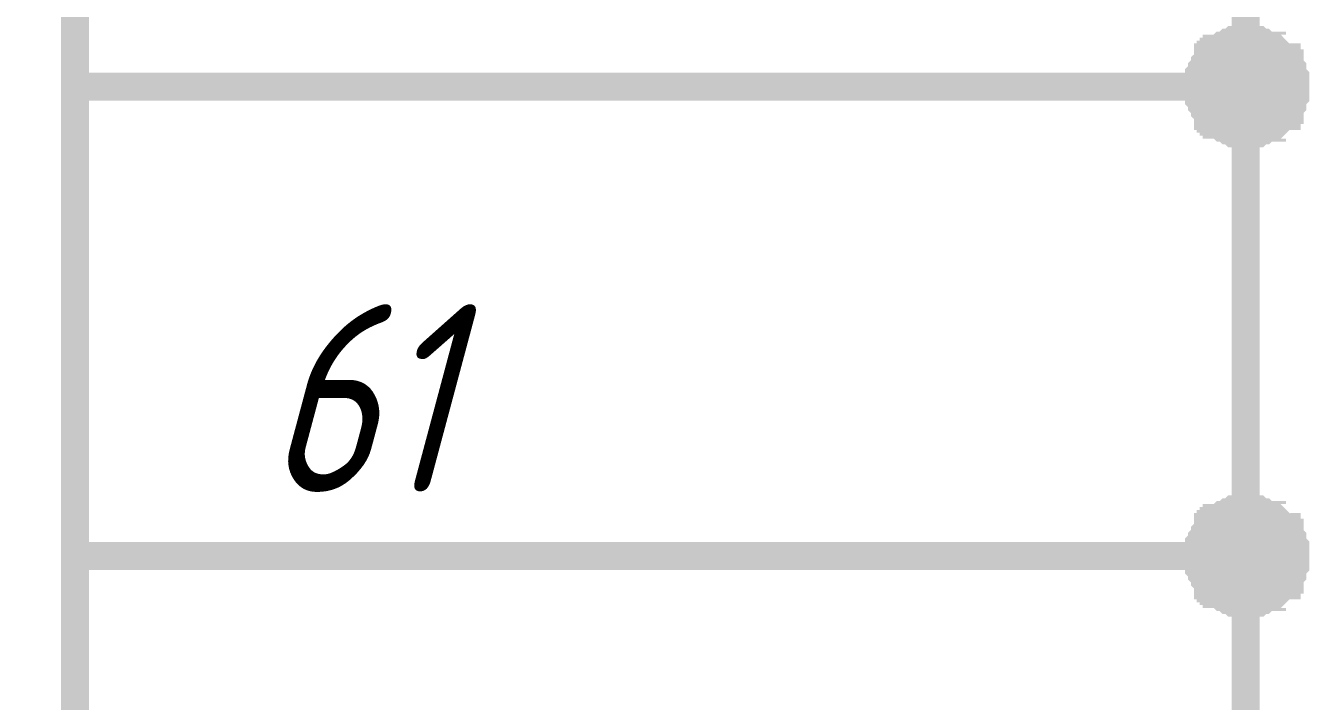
# Model space of a CAD drawing. Extents: x 260 to 1101, y 70 to 664.
# Drawn here: x 903.48 to 917.17, y 525.23 to 532.43 of the extents above; entities that cross this region are included whole.
import ezdxf

# ---------------------------------------------------------------- set-up
doc = ezdxf.new("R2010")
doc.units = 0
doc.header["$MEASUREMENT"] = 0
doc.layers.add('Sheet', color=255, linetype='CONTINUOUS')
doc.styles.add('GOST type A0', font='', dxfattribs={"oblique": 15, "height": 3.5})
doc.styles.get('GOST type A0').set_extended_font_data('GOST type A')

msp = doc.modelspace()

# ---------------------------------------------------------------- linework, layer by layer
at = {"layer": 'Sheet', "const_width": 0.3}
msp.add_lwpolyline([(846.521, 566.796), (904.006, 566.796), (904.006, 391.796), (846.521, 391.796), (846.521, 566.796)], close=True, dxfattribs=at)
at = {"layer": 'Sheet'}
for points, const_width in [([(906.49, 531.784), (916.49, 531.784), (916.49, 536.785), (906.49, 536.785)], 0.3), ([(915.993, 531.784), (915.993, 531.815), (915.993, 531.846), (915.993, 531.846), (915.993, 531.877), (915.993, 531.908), (916.024, 531.939), (916.024, 531.97), (916.024, 531.97), (916.055, 532.001), (916.055, 532.032), (916.055, 532.032), (916.087, 532.063), (916.087, 532.094), (916.118, 532.094), (916.118, 532.125), (916.149, 532.125), (916.149, 532.156), (916.18, 532.156), (916.18, 532.187), (916.211, 532.187), (916.242, 532.219), (916.242, 532.219), (916.273, 532.219), (916.304, 532.25), (916.304, 532.25), (916.335, 532.25), (916.366, 532.281), (916.397, 532.281), (916.428, 532.281), (916.428, 532.281), (916.459, 532.281), (916.49, 532.281)], 0.3), ([(915.993, 531.784), (915.993, 531.815), (915.993, 531.846), (915.993, 531.846), (915.993, 531.877), (915.993, 531.908), (916.024, 531.939), (916.024, 531.97), (916.024, 531.97), (916.055, 532.001), (916.055, 532.032), (916.055, 532.032), (916.087, 532.063), (916.087, 532.094), (916.118, 532.094), (916.118, 532.125), (916.149, 532.125), (916.149, 532.156), (916.18, 532.156), (916.18, 532.187), (916.211, 532.187), (916.242, 532.219), (916.242, 532.219), (916.273, 532.219), (916.304, 532.25), (916.304, 532.25), (916.335, 532.25), (916.366, 532.281), (916.397, 532.281), (916.428, 532.281), (916.428, 532.281), (916.459, 532.281), (916.49, 532.281)], 0.3), ([(915.993, 531.784), (915.993, 531.815), (915.993, 531.846), (915.993, 531.846), (915.993, 531.877), (915.993, 531.908), (916.024, 531.939), (916.024, 531.97), (916.024, 531.97), (916.055, 532.001), (916.055, 532.032), (916.055, 532.032), (916.087, 532.063), (916.087, 532.094), (916.118, 532.094), (916.118, 532.125), (916.149, 532.125), (916.149, 532.156), (916.18, 532.156), (916.18, 532.187), (916.211, 532.187), (916.242, 532.219), (916.242, 532.219), (916.273, 532.219), (916.304, 532.25), (916.304, 532.25), (916.335, 532.25), (916.366, 532.281), (916.397, 532.281), (916.428, 532.281), (916.428, 532.281), (916.459, 532.281), (916.49, 532.281)], 0.3), ([(915.993, 531.784), (915.993, 531.815), (915.993, 531.846), (915.993, 531.846), (915.993, 531.877), (915.993, 531.908), (916.024, 531.939), (916.024, 531.97), (916.024, 531.97), (916.055, 532.001), (916.055, 532.032), (916.055, 532.032), (916.087, 532.063), (916.087, 532.094), (916.118, 532.094), (916.118, 532.125), (916.149, 532.125), (916.149, 532.156), (916.18, 532.156), (916.18, 532.187), (916.211, 532.187), (916.242, 532.219), (916.242, 532.219), (916.273, 532.219), (916.304, 532.25), (916.304, 532.25), (916.335, 532.25), (916.366, 532.281), (916.397, 532.281), (916.428, 532.281), (916.428, 532.281), (916.459, 532.281), (916.49, 532.281)], 0.3), ([(915.993, 531.784), (915.993, 531.815), (915.993, 531.846), (915.993, 531.846), (915.993, 531.877), (915.993, 531.908), (916.024, 531.939), (916.024, 531.97), (916.024, 531.97), (916.055, 532.001), (916.055, 532.032), (916.055, 532.032), (916.087, 532.063), (916.087, 532.094), (916.118, 532.094), (916.118, 532.125), (916.149, 532.125), (916.149, 532.156), (916.18, 532.156), (916.18, 532.187), (916.211, 532.187), (916.242, 532.219), (916.242, 532.219), (916.273, 532.219), (916.304, 532.25), (916.304, 532.25), (916.335, 532.25), (916.366, 532.281), (916.397, 532.281), (916.428, 532.281), (916.428, 532.281), (916.459, 532.281), (916.49, 532.281)], 0.0991), ([(915.993, 531.784), (915.993, 531.815), (915.993, 531.846), (915.993, 531.846), (915.993, 531.877), (915.993, 531.908), (916.024, 531.939), (916.024, 531.97), (916.024, 531.97), (916.055, 532.001), (916.055, 532.032), (916.055, 532.032), (916.087, 532.063), (916.087, 532.094), (916.118, 532.094), (916.118, 532.125), (916.149, 532.125), (916.149, 532.156), (916.18, 532.156), (916.18, 532.187), (916.211, 532.187), (916.242, 532.219), (916.242, 532.219), (916.273, 532.219), (916.304, 532.25), (916.304, 532.25), (916.335, 532.25), (916.366, 532.281), (916.397, 532.281), (916.428, 532.281), (916.428, 532.281), (916.459, 532.281), (916.49, 532.281)], 0.0991), ([(915.993, 531.784), (915.993, 531.815), (915.993, 531.846), (915.993, 531.846), (915.993, 531.877), (915.993, 531.908), (916.024, 531.939), (916.024, 531.97), (916.024, 531.97), (916.055, 532.001), (916.055, 532.032), (916.055, 532.032), (916.087, 532.063), (916.087, 532.094), (916.118, 532.094), (916.118, 532.125), (916.149, 532.125), (916.149, 532.156), (916.18, 532.156), (916.18, 532.187), (916.211, 532.187), (916.242, 532.219), (916.242, 532.219), (916.273, 532.219), (916.304, 532.25), (916.304, 532.25), (916.335, 532.25), (916.366, 532.281), (916.397, 532.281), (916.428, 532.281), (916.428, 532.281), (916.459, 532.281), (916.49, 532.281)], 0.0991), ([(915.993, 531.784), (915.993, 531.815), (915.993, 531.846), (915.993, 531.846), (915.993, 531.877), (915.993, 531.908), (916.024, 531.939), (916.024, 531.97), (916.024, 531.97), (916.055, 532.001), (916.055, 532.032), (916.055, 532.032), (916.087, 532.063), (916.087, 532.094), (916.118, 532.094), (916.118, 532.125), (916.149, 532.125), (916.149, 532.156), (916.18, 532.156), (916.18, 532.187), (916.211, 532.187), (916.242, 532.219), (916.242, 532.219), (916.273, 532.219), (916.304, 532.25), (916.304, 532.25), (916.335, 532.25), (916.366, 532.281), (916.397, 532.281), (916.428, 532.281), (916.428, 532.281), (916.459, 532.281), (916.49, 532.281)], 0.0991), ([(916.49, 532.281), (916.49, 532.281)], 0.3), ([(916.49, 532.281), (916.521, 532.281), (916.552, 532.281), (916.552, 532.281), (916.583, 532.281), (916.615, 532.281), (916.646, 532.25), (916.677, 532.25), (916.677, 532.25), (916.708, 532.219), (916.739, 532.219), (916.77, 532.219), (916.77, 532.187), (916.801, 532.187), (916.832, 532.156), (916.832, 532.156), (916.863, 532.125), (916.863, 532.125), (916.894, 532.094), (916.925, 532.094), (916.925, 532.063), (916.925, 532.032), (916.956, 532.032), (916.956, 532.001), (916.987, 531.97), (916.987, 531.97), (916.987, 531.939), (916.987, 531.908), (917.018, 531.877), (917.018, 531.846), (917.018, 531.846), (917.018, 531.815), (917.018, 531.784)], 0.3), ([(916.49, 532.281), (916.49, 532.281)], 0.3), ([(916.49, 532.281), (916.521, 532.281), (916.552, 532.281), (916.552, 532.281), (916.583, 532.281), (916.615, 532.281), (916.646, 532.25), (916.677, 532.25), (916.677, 532.25), (916.708, 532.219), (916.739, 532.219), (916.77, 532.219), (916.77, 532.187), (916.801, 532.187), (916.832, 532.156), (916.832, 532.156), (916.863, 532.125), (916.863, 532.125), (916.894, 532.094), (916.925, 532.094), (916.925, 532.063), (916.925, 532.032), (916.956, 532.032), (916.956, 532.001), (916.987, 531.97), (916.987, 531.97), (916.987, 531.939), (916.987, 531.908), (917.018, 531.877), (917.018, 531.846), (917.018, 531.846), (917.018, 531.815), (917.018, 531.784)], 0.3), ([(916.49, 532.281), (916.49, 532.281)], 0.3), ([(916.49, 532.281), (916.521, 532.281), (916.552, 532.281), (916.552, 532.281), (916.583, 532.281), (916.615, 532.281), (916.646, 532.25), (916.677, 532.25), (916.677, 532.25), (916.708, 532.219), (916.739, 532.219), (916.77, 532.219), (916.77, 532.187), (916.801, 532.187), (916.832, 532.156), (916.832, 532.156), (916.863, 532.125), (916.863, 532.125), (916.894, 532.094), (916.925, 532.094), (916.925, 532.063), (916.925, 532.032), (916.956, 532.032), (916.956, 532.001), (916.987, 531.97), (916.987, 531.97), (916.987, 531.939), (916.987, 531.908), (917.018, 531.877), (917.018, 531.846), (917.018, 531.846), (917.018, 531.815), (917.018, 531.784)], 0.3), ([(916.49, 532.281), (916.49, 532.281)], 0.3), ([(916.49, 532.281), (916.521, 532.281), (916.552, 532.281), (916.552, 532.281), (916.583, 532.281), (916.615, 532.281), (916.646, 532.25), (916.677, 532.25), (916.677, 532.25), (916.708, 532.219), (916.739, 532.219), (916.77, 532.219), (916.77, 532.187), (916.801, 532.187), (916.832, 532.156), (916.832, 532.156), (916.863, 532.125), (916.863, 532.125), (916.894, 532.094), (916.925, 532.094), (916.925, 532.063), (916.925, 532.032), (916.956, 532.032), (916.956, 532.001), (916.987, 531.97), (916.987, 531.97), (916.987, 531.939), (916.987, 531.908), (917.018, 531.877), (917.018, 531.846), (917.018, 531.846), (917.018, 531.815), (917.018, 531.784)], 0.3), ([(916.49, 532.281), (916.49, 532.281)], 0.0991), ([(916.49, 532.281), (916.521, 532.281), (916.552, 532.281), (916.552, 532.281), (916.583, 532.281), (916.615, 532.281), (916.646, 532.25), (916.677, 532.25), (916.677, 532.25), (916.708, 532.219), (916.739, 532.219), (916.77, 532.219), (916.77, 532.187), (916.801, 532.187), (916.832, 532.156), (916.832, 532.156), (916.863, 532.125), (916.863, 532.125), (916.894, 532.094), (916.925, 532.094), (916.925, 532.063), (916.925, 532.032), (916.956, 532.032), (916.956, 532.001), (916.987, 531.97), (916.987, 531.97), (916.987, 531.939), (916.987, 531.908), (917.018, 531.877), (917.018, 531.846), (917.018, 531.846), (917.018, 531.815), (917.018, 531.784)], 0.0991), ([(916.49, 532.281), (916.49, 532.281)], 0.0991), ([(916.49, 532.281), (916.521, 532.281), (916.552, 532.281), (916.552, 532.281), (916.583, 532.281), (916.615, 532.281), (916.646, 532.25), (916.677, 532.25), (916.677, 532.25), (916.708, 532.219), (916.739, 532.219), (916.77, 532.219), (916.77, 532.187), (916.801, 532.187), (916.832, 532.156), (916.832, 532.156), (916.863, 532.125), (916.863, 532.125), (916.894, 532.094), (916.925, 532.094), (916.925, 532.063), (916.925, 532.032), (916.956, 532.032), (916.956, 532.001), (916.987, 531.97), (916.987, 531.97), (916.987, 531.939), (916.987, 531.908), (917.018, 531.877), (917.018, 531.846), (917.018, 531.846), (917.018, 531.815), (917.018, 531.784)], 0.0991), ([(916.49, 532.281), (916.49, 532.281)], 0.0991), ([(916.49, 532.281), (916.521, 532.281), (916.552, 532.281), (916.552, 532.281), (916.583, 532.281), (916.615, 532.281), (916.646, 532.25), (916.677, 532.25), (916.677, 532.25), (916.708, 532.219), (916.739, 532.219), (916.77, 532.219), (916.77, 532.187), (916.801, 532.187), (916.832, 532.156), (916.832, 532.156), (916.863, 532.125), (916.863, 532.125), (916.894, 532.094), (916.925, 532.094), (916.925, 532.063), (916.925, 532.032), (916.956, 532.032), (916.956, 532.001), (916.987, 531.97), (916.987, 531.97), (916.987, 531.939), (916.987, 531.908), (917.018, 531.877), (917.018, 531.846), (917.018, 531.846), (917.018, 531.815), (917.018, 531.784)], 0.0991), ([(916.49, 532.281), (916.49, 532.281)], 0.0991), ([(916.49, 532.281), (916.521, 532.281), (916.552, 532.281), (916.552, 532.281), (916.583, 532.281), (916.615, 532.281), (916.646, 532.25), (916.677, 532.25), (916.677, 532.25), (916.708, 532.219), (916.739, 532.219), (916.77, 532.219), (916.77, 532.187), (916.801, 532.187), (916.832, 532.156), (916.832, 532.156), (916.863, 532.125), (916.863, 532.125), (916.894, 532.094), (916.925, 532.094), (916.925, 532.063), (916.925, 532.032), (916.956, 532.032), (916.956, 532.001), (916.987, 531.97), (916.987, 531.97), (916.987, 531.939), (916.987, 531.908), (917.018, 531.877), (917.018, 531.846), (917.018, 531.846), (917.018, 531.815), (917.018, 531.784)], 0.0991), ([(904.006, 531.784), (906.49, 531.784)], 0.3), ([(916.49, 531.287), (916.459, 531.287), (916.428, 531.287), (916.428, 531.287), (916.397, 531.287), (916.366, 531.287), (916.335, 531.318), (916.304, 531.318), (916.304, 531.318), (916.273, 531.349), (916.242, 531.349), (916.242, 531.349), (916.211, 531.38), (916.18, 531.38), (916.18, 531.411), (916.149, 531.411), (916.149, 531.442), (916.118, 531.442), (916.118, 531.473), (916.087, 531.473), (916.087, 531.504), (916.055, 531.535), (916.055, 531.535), (916.055, 531.566), (916.024, 531.597), (916.024, 531.597), (916.024, 531.628), (915.993, 531.659), (915.993, 531.69), (915.993, 531.721), (915.993, 531.721), (915.993, 531.753), (915.993, 531.784)], 0.3), ([(915.993, 531.784), (915.993, 531.784)], 0.3), ([(916.49, 531.287), (916.459, 531.287), (916.428, 531.287), (916.428, 531.287), (916.397, 531.287), (916.366, 531.287), (916.335, 531.318), (916.304, 531.318), (916.304, 531.318), (916.273, 531.349), (916.242, 531.349), (916.242, 531.349), (916.211, 531.38), (916.18, 531.38), (916.18, 531.411), (916.149, 531.411), (916.149, 531.442), (916.118, 531.442), (916.118, 531.473), (916.087, 531.473), (916.087, 531.504), (916.055, 531.535), (916.055, 531.535), (916.055, 531.566), (916.024, 531.597), (916.024, 531.597), (916.024, 531.628), (915.993, 531.659), (915.993, 531.69), (915.993, 531.721), (915.993, 531.721), (915.993, 531.753), (915.993, 531.784)], 0.3), ([(915.993, 531.784), (915.993, 531.784)], 0.3), ([(916.49, 531.287), (916.459, 531.287), (916.428, 531.287), (916.428, 531.287), (916.397, 531.287), (916.366, 531.287), (916.335, 531.318), (916.304, 531.318), (916.304, 531.318), (916.273, 531.349), (916.242, 531.349), (916.242, 531.349), (916.211, 531.38), (916.18, 531.38), (916.18, 531.411), (916.149, 531.411), (916.149, 531.442), (916.118, 531.442), (916.118, 531.473), (916.087, 531.473), (916.087, 531.504), (916.055, 531.535), (916.055, 531.535), (916.055, 531.566), (916.024, 531.597), (916.024, 531.597), (916.024, 531.628), (915.993, 531.659), (915.993, 531.69), (915.993, 531.721), (915.993, 531.721), (915.993, 531.753), (915.993, 531.784)], 0.3), ([(915.993, 531.784), (915.993, 531.784)], 0.3), ([(916.49, 531.287), (916.459, 531.287), (916.428, 531.287), (916.428, 531.287), (916.397, 531.287), (916.366, 531.287), (916.335, 531.318), (916.304, 531.318), (916.304, 531.318), (916.273, 531.349), (916.242, 531.349), (916.242, 531.349), (916.211, 531.38), (916.18, 531.38), (916.18, 531.411), (916.149, 531.411), (916.149, 531.442), (916.118, 531.442), (916.118, 531.473), (916.087, 531.473), (916.087, 531.504), (916.055, 531.535), (916.055, 531.535), (916.055, 531.566), (916.024, 531.597), (916.024, 531.597), (916.024, 531.628), (915.993, 531.659), (915.993, 531.69), (915.993, 531.721), (915.993, 531.721), (915.993, 531.753), (915.993, 531.784)], 0.3), ([(915.993, 531.784), (915.993, 531.784)], 0.3), ([(916.49, 526.782), (916.49, 531.784)], 0.3), ([(917.018, 531.784), (917.018, 531.753), (917.018, 531.721), (917.018, 531.721), (917.018, 531.69), (916.987, 531.659), (916.987, 531.628), (916.987, 531.597), (916.987, 531.597), (916.956, 531.566), (916.956, 531.535), (916.925, 531.535), (916.925, 531.504), (916.925, 531.473), (916.894, 531.473), (916.863, 531.442), (916.863, 531.442), (916.832, 531.411), (916.832, 531.411), (916.801, 531.38), (916.77, 531.38), (916.77, 531.349), (916.739, 531.349), (916.708, 531.349), (916.677, 531.318), (916.677, 531.318), (916.646, 531.318), (916.615, 531.287), (916.583, 531.287), (916.552, 531.287), (916.552, 531.287), (916.521, 531.287), (916.49, 531.287)], 0.3), ([(917.018, 531.784), (917.018, 531.753), (917.018, 531.721), (917.018, 531.721), (917.018, 531.69), (916.987, 531.659), (916.987, 531.628), (916.987, 531.597), (916.987, 531.597), (916.956, 531.566), (916.956, 531.535), (916.925, 531.535), (916.925, 531.504), (916.925, 531.473), (916.894, 531.473), (916.863, 531.442), (916.863, 531.442), (916.832, 531.411), (916.832, 531.411), (916.801, 531.38), (916.77, 531.38), (916.77, 531.349), (916.739, 531.349), (916.708, 531.349), (916.677, 531.318), (916.677, 531.318), (916.646, 531.318), (916.615, 531.287), (916.583, 531.287), (916.552, 531.287), (916.552, 531.287), (916.521, 531.287), (916.49, 531.287)], 0.3), ([(917.018, 531.784), (917.018, 531.753), (917.018, 531.721), (917.018, 531.721), (917.018, 531.69), (916.987, 531.659), (916.987, 531.628), (916.987, 531.597), (916.987, 531.597), (916.956, 531.566), (916.956, 531.535), (916.925, 531.535), (916.925, 531.504), (916.925, 531.473), (916.894, 531.473), (916.863, 531.442), (916.863, 531.442), (916.832, 531.411), (916.832, 531.411), (916.801, 531.38), (916.77, 531.38), (916.77, 531.349), (916.739, 531.349), (916.708, 531.349), (916.677, 531.318), (916.677, 531.318), (916.646, 531.318), (916.615, 531.287), (916.583, 531.287), (916.552, 531.287), (916.552, 531.287), (916.521, 531.287), (916.49, 531.287)], 0.3), ([(917.018, 531.784), (917.018, 531.753), (917.018, 531.721), (917.018, 531.721), (917.018, 531.69), (916.987, 531.659), (916.987, 531.628), (916.987, 531.597), (916.987, 531.597), (916.956, 531.566), (916.956, 531.535), (916.925, 531.535), (916.925, 531.504), (916.925, 531.473), (916.894, 531.473), (916.863, 531.442), (916.863, 531.442), (916.832, 531.411), (916.832, 531.411), (916.801, 531.38), (916.77, 531.38), (916.77, 531.349), (916.739, 531.349), (916.708, 531.349), (916.677, 531.318), (916.677, 531.318), (916.646, 531.318), (916.615, 531.287), (916.583, 531.287), (916.552, 531.287), (916.552, 531.287), (916.521, 531.287), (916.49, 531.287)], 0.3), ([(917.018, 531.784), (917.018, 531.784), (917.018, 531.784), (917.018, 531.784), (917.018, 531.784), (917.018, 531.784), (917.018, 531.784), (917.018, 531.784), (917.018, 531.784), (917.018, 531.784), (917.018, 531.784), (917.018, 531.784), (917.018, 531.784), (917.018, 531.784), (917.018, 531.784), (917.018, 531.784), (917.018, 531.784), (917.018, 531.784), (917.018, 531.784), (917.018, 531.784), (917.018, 531.784), (917.018, 531.784), (917.018, 531.784), (917.018, 531.784), (917.018, 531.784), (917.018, 531.784), (917.018, 531.784), (917.018, 531.784), (917.018, 531.784), (917.018, 531.784), (917.018, 531.784), (917.018, 531.784), (917.018, 531.784)], 0.3), ([(917.018, 531.784), (917.018, 531.784)], 0.3), ([(917.018, 531.784), (917.018, 531.784), (917.018, 531.784), (917.018, 531.784), (917.018, 531.784), (917.018, 531.784), (917.018, 531.784), (917.018, 531.784), (917.018, 531.784), (917.018, 531.784), (917.018, 531.784), (917.018, 531.784), (917.018, 531.784), (917.018, 531.784), (917.018, 531.784), (917.018, 531.784), (917.018, 531.784), (917.018, 531.784), (917.018, 531.784), (917.018, 531.784), (917.018, 531.784), (917.018, 531.784), (917.018, 531.784), (917.018, 531.784), (917.018, 531.784), (917.018, 531.784), (917.018, 531.784), (917.018, 531.784), (917.018, 531.784), (917.018, 531.784), (917.018, 531.784), (917.018, 531.784), (917.018, 531.784)], 0.3), ([(917.018, 531.784), (917.018, 531.784)], 0.3), ([(917.018, 531.784), (917.018, 531.784), (917.018, 531.784), (917.018, 531.784), (917.018, 531.784), (917.018, 531.784), (917.018, 531.784), (917.018, 531.784), (917.018, 531.784), (917.018, 531.784), (917.018, 531.784), (917.018, 531.784), (917.018, 531.784), (917.018, 531.784), (917.018, 531.784), (917.018, 531.784), (917.018, 531.784), (917.018, 531.784), (917.018, 531.784), (917.018, 531.784), (917.018, 531.784), (917.018, 531.784), (917.018, 531.784), (917.018, 531.784), (917.018, 531.784), (917.018, 531.784), (917.018, 531.784), (917.018, 531.784), (917.018, 531.784), (917.018, 531.784), (917.018, 531.784), (917.018, 531.784), (917.018, 531.784)], 0.3), ([(917.018, 531.784), (917.018, 531.784)], 0.3), ([(917.018, 531.784), (917.018, 531.784), (917.018, 531.784), (917.018, 531.784), (917.018, 531.784), (917.018, 531.784), (917.018, 531.784), (917.018, 531.784), (917.018, 531.784), (917.018, 531.784), (917.018, 531.784), (917.018, 531.784), (917.018, 531.784), (917.018, 531.784), (917.018, 531.784), (917.018, 531.784), (917.018, 531.784), (917.018, 531.784), (917.018, 531.784), (917.018, 531.784), (917.018, 531.784), (917.018, 531.784), (917.018, 531.784), (917.018, 531.784), (917.018, 531.784), (917.018, 531.784), (917.018, 531.784), (917.018, 531.784), (917.018, 531.784), (917.018, 531.784), (917.018, 531.784), (917.018, 531.784), (917.018, 531.784)], 0.3), ([(917.018, 531.784), (917.018, 531.784)], 0.3), ([(916.49, 531.287), (916.459, 531.287), (916.428, 531.287), (916.428, 531.287), (916.397, 531.287), (916.366, 531.287), (916.335, 531.318), (916.304, 531.318), (916.304, 531.318), (916.273, 531.349), (916.242, 531.349), (916.242, 531.349), (916.211, 531.38), (916.18, 531.38), (916.18, 531.411), (916.149, 531.411), (916.149, 531.442), (916.118, 531.442), (916.118, 531.473), (916.087, 531.473), (916.087, 531.504), (916.055, 531.535), (916.055, 531.535), (916.055, 531.566), (916.024, 531.597), (916.024, 531.597), (916.024, 531.628), (915.993, 531.659), (915.993, 531.69), (915.993, 531.721), (915.993, 531.721), (915.993, 531.753), (915.993, 531.784)], 0.0991), ([(915.993, 531.784), (915.993, 531.784)], 0.0991), ([(916.49, 531.287), (916.459, 531.287), (916.428, 531.287), (916.428, 531.287), (916.397, 531.287), (916.366, 531.287), (916.335, 531.318), (916.304, 531.318), (916.304, 531.318), (916.273, 531.349), (916.242, 531.349), (916.242, 531.349), (916.211, 531.38), (916.18, 531.38), (916.18, 531.411), (916.149, 531.411), (916.149, 531.442), (916.118, 531.442), (916.118, 531.473), (916.087, 531.473), (916.087, 531.504), (916.055, 531.535), (916.055, 531.535), (916.055, 531.566), (916.024, 531.597), (916.024, 531.597), (916.024, 531.628), (915.993, 531.659), (915.993, 531.69), (915.993, 531.721), (915.993, 531.721), (915.993, 531.753), (915.993, 531.784)], 0.0991), ([(915.993, 531.784), (915.993, 531.784)], 0.0991), ([(916.49, 531.287), (916.459, 531.287), (916.428, 531.287), (916.428, 531.287), (916.397, 531.287), (916.366, 531.287), (916.335, 531.318), (916.304, 531.318), (916.304, 531.318), (916.273, 531.349), (916.242, 531.349), (916.242, 531.349), (916.211, 531.38), (916.18, 531.38), (916.18, 531.411), (916.149, 531.411), (916.149, 531.442), (916.118, 531.442), (916.118, 531.473), (916.087, 531.473), (916.087, 531.504), (916.055, 531.535), (916.055, 531.535), (916.055, 531.566), (916.024, 531.597), (916.024, 531.597), (916.024, 531.628), (915.993, 531.659), (915.993, 531.69), (915.993, 531.721), (915.993, 531.721), (915.993, 531.753), (915.993, 531.784)], 0.0991), ([(915.993, 531.784), (915.993, 531.784)], 0.0991), ([(916.49, 531.287), (916.459, 531.287), (916.428, 531.287), (916.428, 531.287), (916.397, 531.287), (916.366, 531.287), (916.335, 531.318), (916.304, 531.318), (916.304, 531.318), (916.273, 531.349), (916.242, 531.349), (916.242, 531.349), (916.211, 531.38), (916.18, 531.38), (916.18, 531.411), (916.149, 531.411), (916.149, 531.442), (916.118, 531.442), (916.118, 531.473), (916.087, 531.473), (916.087, 531.504), (916.055, 531.535), (916.055, 531.535), (916.055, 531.566), (916.024, 531.597), (916.024, 531.597), (916.024, 531.628), (915.993, 531.659), (915.993, 531.69), (915.993, 531.721), (915.993, 531.721), (915.993, 531.753), (915.993, 531.784)], 0.0991), ([(915.993, 531.784), (915.993, 531.784)], 0.0991), ([(917.018, 531.784), (917.018, 531.753), (917.018, 531.721), (917.018, 531.721), (917.018, 531.69), (916.987, 531.659), (916.987, 531.628), (916.987, 531.597), (916.987, 531.597), (916.956, 531.566), (916.956, 531.535), (916.925, 531.535), (916.925, 531.504), (916.925, 531.473), (916.894, 531.473), (916.863, 531.442), (916.863, 531.442), (916.832, 531.411), (916.832, 531.411), (916.801, 531.38), (916.77, 531.38), (916.77, 531.349), (916.739, 531.349), (916.708, 531.349), (916.677, 531.318), (916.677, 531.318), (916.646, 531.318), (916.615, 531.287), (916.583, 531.287), (916.552, 531.287), (916.552, 531.287), (916.521, 531.287), (916.49, 531.287)], 0.0991), ([(917.018, 531.784), (917.018, 531.753), (917.018, 531.721), (917.018, 531.721), (917.018, 531.69), (916.987, 531.659), (916.987, 531.628), (916.987, 531.597), (916.987, 531.597), (916.956, 531.566), (916.956, 531.535), (916.925, 531.535), (916.925, 531.504), (916.925, 531.473), (916.894, 531.473), (916.863, 531.442), (916.863, 531.442), (916.832, 531.411), (916.832, 531.411), (916.801, 531.38), (916.77, 531.38), (916.77, 531.349), (916.739, 531.349), (916.708, 531.349), (916.677, 531.318), (916.677, 531.318), (916.646, 531.318), (916.615, 531.287), (916.583, 531.287), (916.552, 531.287), (916.552, 531.287), (916.521, 531.287), (916.49, 531.287)], 0.0991), ([(917.018, 531.784), (917.018, 531.753), (917.018, 531.721), (917.018, 531.721), (917.018, 531.69), (916.987, 531.659), (916.987, 531.628), (916.987, 531.597), (916.987, 531.597), (916.956, 531.566), (916.956, 531.535), (916.925, 531.535), (916.925, 531.504), (916.925, 531.473), (916.894, 531.473), (916.863, 531.442), (916.863, 531.442), (916.832, 531.411), (916.832, 531.411), (916.801, 531.38), (916.77, 531.38), (916.77, 531.349), (916.739, 531.349), (916.708, 531.349), (916.677, 531.318), (916.677, 531.318), (916.646, 531.318), (916.615, 531.287), (916.583, 531.287), (916.552, 531.287), (916.552, 531.287), (916.521, 531.287), (916.49, 531.287)], 0.0991), ([(917.018, 531.784), (917.018, 531.753), (917.018, 531.721), (917.018, 531.721), (917.018, 531.69), (916.987, 531.659), (916.987, 531.628), (916.987, 531.597), (916.987, 531.597), (916.956, 531.566), (916.956, 531.535), (916.925, 531.535), (916.925, 531.504), (916.925, 531.473), (916.894, 531.473), (916.863, 531.442), (916.863, 531.442), (916.832, 531.411), (916.832, 531.411), (916.801, 531.38), (916.77, 531.38), (916.77, 531.349), (916.739, 531.349), (916.708, 531.349), (916.677, 531.318), (916.677, 531.318), (916.646, 531.318), (916.615, 531.287), (916.583, 531.287), (916.552, 531.287), (916.552, 531.287), (916.521, 531.287), (916.49, 531.287)], 0.0991), ([(917.018, 531.784), (917.018, 531.784), (917.018, 531.784), (917.018, 531.784), (917.018, 531.784), (917.018, 531.784), (917.018, 531.784), (917.018, 531.784), (917.018, 531.784), (917.018, 531.784), (917.018, 531.784), (917.018, 531.784), (917.018, 531.784), (917.018, 531.784), (917.018, 531.784), (917.018, 531.784), (917.018, 531.784), (917.018, 531.784), (917.018, 531.784), (917.018, 531.784), (917.018, 531.784), (917.018, 531.784), (917.018, 531.784), (917.018, 531.784), (917.018, 531.784), (917.018, 531.784), (917.018, 531.784), (917.018, 531.784), (917.018, 531.784), (917.018, 531.784), (917.018, 531.784), (917.018, 531.784), (917.018, 531.784)], 0.0991), ([(917.018, 531.784), (917.018, 531.784)], 0.0991), ([(917.018, 531.784), (917.018, 531.784), (917.018, 531.784), (917.018, 531.784), (917.018, 531.784), (917.018, 531.784), (917.018, 531.784), (917.018, 531.784), (917.018, 531.784), (917.018, 531.784), (917.018, 531.784), (917.018, 531.784), (917.018, 531.784), (917.018, 531.784), (917.018, 531.784), (917.018, 531.784), (917.018, 531.784), (917.018, 531.784), (917.018, 531.784), (917.018, 531.784), (917.018, 531.784), (917.018, 531.784), (917.018, 531.784), (917.018, 531.784), (917.018, 531.784), (917.018, 531.784), (917.018, 531.784), (917.018, 531.784), (917.018, 531.784), (917.018, 531.784), (917.018, 531.784), (917.018, 531.784), (917.018, 531.784)], 0.0991), ([(917.018, 531.784), (917.018, 531.784)], 0.0991), ([(917.018, 531.784), (917.018, 531.784), (917.018, 531.784), (917.018, 531.784), (917.018, 531.784), (917.018, 531.784), (917.018, 531.784), (917.018, 531.784), (917.018, 531.784), (917.018, 531.784), (917.018, 531.784), (917.018, 531.784), (917.018, 531.784), (917.018, 531.784), (917.018, 531.784), (917.018, 531.784), (917.018, 531.784), (917.018, 531.784), (917.018, 531.784), (917.018, 531.784), (917.018, 531.784), (917.018, 531.784), (917.018, 531.784), (917.018, 531.784), (917.018, 531.784), (917.018, 531.784), (917.018, 531.784), (917.018, 531.784), (917.018, 531.784), (917.018, 531.784), (917.018, 531.784), (917.018, 531.784), (917.018, 531.784)], 0.0991), ([(917.018, 531.784), (917.018, 531.784)], 0.0991), ([(917.018, 531.784), (917.018, 531.784), (917.018, 531.784), (917.018, 531.784), (917.018, 531.784), (917.018, 531.784), (917.018, 531.784), (917.018, 531.784), (917.018, 531.784), (917.018, 531.784), (917.018, 531.784), (917.018, 531.784), (917.018, 531.784), (917.018, 531.784), (917.018, 531.784), (917.018, 531.784), (917.018, 531.784), (917.018, 531.784), (917.018, 531.784), (917.018, 531.784), (917.018, 531.784), (917.018, 531.784), (917.018, 531.784), (917.018, 531.784), (917.018, 531.784), (917.018, 531.784), (917.018, 531.784), (917.018, 531.784), (917.018, 531.784), (917.018, 531.784), (917.018, 531.784), (917.018, 531.784), (917.018, 531.784)], 0.0991), ([(917.018, 531.784), (917.018, 531.784)], 0.0991), ([(915.993, 526.782), (915.993, 526.813), (915.993, 526.844), (915.993, 526.844), (915.993, 526.875), (915.993, 526.906), (916.024, 526.937), (916.024, 526.968), (916.024, 526.968), (916.055, 526.999), (916.055, 527.03), (916.055, 527.03), (916.087, 527.061), (916.087, 527.092), (916.118, 527.092), (916.118, 527.124), (916.149, 527.124), (916.149, 527.155), (916.18, 527.155), (916.18, 527.186), (916.211, 527.186), (916.242, 527.217), (916.242, 527.217), (916.273, 527.217), (916.304, 527.248), (916.304, 527.248), (916.335, 527.248), (916.366, 527.279), (916.397, 527.279), (916.428, 527.279), (916.428, 527.279), (916.459, 527.279), (916.49, 527.279)], 0.3), ([(915.993, 526.782), (915.993, 526.813), (915.993, 526.844), (915.993, 526.844), (915.993, 526.875), (915.993, 526.906), (916.024, 526.937), (916.024, 526.968), (916.024, 526.968), (916.055, 526.999), (916.055, 527.03), (916.055, 527.03), (916.087, 527.061), (916.087, 527.092), (916.118, 527.092), (916.118, 527.124), (916.149, 527.124), (916.149, 527.155), (916.18, 527.155), (916.18, 527.186), (916.211, 527.186), (916.242, 527.217), (916.242, 527.217), (916.273, 527.217), (916.304, 527.248), (916.304, 527.248), (916.335, 527.248), (916.366, 527.279), (916.397, 527.279), (916.428, 527.279), (916.428, 527.279), (916.459, 527.279), (916.49, 527.279)], 0.3), ([(915.993, 526.782), (915.993, 526.813), (915.993, 526.844), (915.993, 526.844), (915.993, 526.875), (915.993, 526.906), (916.024, 526.937), (916.024, 526.968), (916.024, 526.968), (916.055, 526.999), (916.055, 527.03), (916.055, 527.03), (916.087, 527.061), (916.087, 527.092), (916.118, 527.092), (916.118, 527.124), (916.149, 527.124), (916.149, 527.155), (916.18, 527.155), (916.18, 527.186), (916.211, 527.186), (916.242, 527.217), (916.242, 527.217), (916.273, 527.217), (916.304, 527.248), (916.304, 527.248), (916.335, 527.248), (916.366, 527.279), (916.397, 527.279), (916.428, 527.279), (916.428, 527.279), (916.459, 527.279), (916.49, 527.279)], 0.3), ([(915.993, 526.782), (915.993, 526.813), (915.993, 526.844), (915.993, 526.844), (915.993, 526.875), (915.993, 526.906), (916.024, 526.937), (916.024, 526.968), (916.024, 526.968), (916.055, 526.999), (916.055, 527.03), (916.055, 527.03), (916.087, 527.061), (916.087, 527.092), (916.118, 527.092), (916.118, 527.124), (916.149, 527.124), (916.149, 527.155), (916.18, 527.155), (916.18, 527.186), (916.211, 527.186), (916.242, 527.217), (916.242, 527.217), (916.273, 527.217), (916.304, 527.248), (916.304, 527.248), (916.335, 527.248), (916.366, 527.279), (916.397, 527.279), (916.428, 527.279), (916.428, 527.279), (916.459, 527.279), (916.49, 527.279)], 0.3), ([(916.49, 527.279), (916.49, 527.279)], 0.3), ([(916.49, 527.279), (916.521, 527.279), (916.552, 527.279), (916.552, 527.279), (916.583, 527.279), (916.615, 527.279), (916.646, 527.248), (916.677, 527.248), (916.677, 527.248), (916.708, 527.217), (916.739, 527.217), (916.77, 527.217), (916.77, 527.186), (916.801, 527.186), (916.832, 527.155), (916.832, 527.155), (916.863, 527.124), (916.863, 527.124), (916.894, 527.092), (916.925, 527.092), (916.925, 527.061), (916.925, 527.03), (916.956, 527.03), (916.956, 526.999), (916.987, 526.968), (916.987, 526.968), (916.987, 526.937), (916.987, 526.906), (917.018, 526.875), (917.018, 526.844), (917.018, 526.844), (917.018, 526.813), (917.018, 526.782)], 0.3), ([(916.49, 527.279), (916.49, 527.279)], 0.3), ([(916.49, 527.279), (916.521, 527.279), (916.552, 527.279), (916.552, 527.279), (916.583, 527.279), (916.615, 527.279), (916.646, 527.248), (916.677, 527.248), (916.677, 527.248), (916.708, 527.217), (916.739, 527.217), (916.77, 527.217), (916.77, 527.186), (916.801, 527.186), (916.832, 527.155), (916.832, 527.155), (916.863, 527.124), (916.863, 527.124), (916.894, 527.092), (916.925, 527.092), (916.925, 527.061), (916.925, 527.03), (916.956, 527.03), (916.956, 526.999), (916.987, 526.968), (916.987, 526.968), (916.987, 526.937), (916.987, 526.906), (917.018, 526.875), (917.018, 526.844), (917.018, 526.844), (917.018, 526.813), (917.018, 526.782)], 0.3), ([(916.49, 527.279), (916.49, 527.279)], 0.3), ([(916.49, 527.279), (916.521, 527.279), (916.552, 527.279), (916.552, 527.279), (916.583, 527.279), (916.615, 527.279), (916.646, 527.248), (916.677, 527.248), (916.677, 527.248), (916.708, 527.217), (916.739, 527.217), (916.77, 527.217), (916.77, 527.186), (916.801, 527.186), (916.832, 527.155), (916.832, 527.155), (916.863, 527.124), (916.863, 527.124), (916.894, 527.092), (916.925, 527.092), (916.925, 527.061), (916.925, 527.03), (916.956, 527.03), (916.956, 526.999), (916.987, 526.968), (916.987, 526.968), (916.987, 526.937), (916.987, 526.906), (917.018, 526.875), (917.018, 526.844), (917.018, 526.844), (917.018, 526.813), (917.018, 526.782)], 0.3), ([(916.49, 527.279), (916.49, 527.279)], 0.3), ([(916.49, 527.279), (916.521, 527.279), (916.552, 527.279), (916.552, 527.279), (916.583, 527.279), (916.615, 527.279), (916.646, 527.248), (916.677, 527.248), (916.677, 527.248), (916.708, 527.217), (916.739, 527.217), (916.77, 527.217), (916.77, 527.186), (916.801, 527.186), (916.832, 527.155), (916.832, 527.155), (916.863, 527.124), (916.863, 527.124), (916.894, 527.092), (916.925, 527.092), (916.925, 527.061), (916.925, 527.03), (916.956, 527.03), (916.956, 526.999), (916.987, 526.968), (916.987, 526.968), (916.987, 526.937), (916.987, 526.906), (917.018, 526.875), (917.018, 526.844), (917.018, 526.844), (917.018, 526.813), (917.018, 526.782)], 0.3), ([(915.993, 526.782), (915.993, 526.813), (915.993, 526.844), (915.993, 526.844), (915.993, 526.875), (915.993, 526.906), (916.024, 526.937), (916.024, 526.968), (916.024, 526.968), (916.055, 526.999), (916.055, 527.03), (916.055, 527.03), (916.087, 527.061), (916.087, 527.092), (916.118, 527.092), (916.118, 527.124), (916.149, 527.124), (916.149, 527.155), (916.18, 527.155), (916.18, 527.186), (916.211, 527.186), (916.242, 527.217), (916.242, 527.217), (916.273, 527.217), (916.304, 527.248), (916.304, 527.248), (916.335, 527.248), (916.366, 527.279), (916.397, 527.279), (916.428, 527.279), (916.428, 527.279), (916.459, 527.279), (916.49, 527.279)], 0.0991), ([(915.993, 526.782), (915.993, 526.813), (915.993, 526.844), (915.993, 526.844), (915.993, 526.875), (915.993, 526.906), (916.024, 526.937), (916.024, 526.968), (916.024, 526.968), (916.055, 526.999), (916.055, 527.03), (916.055, 527.03), (916.087, 527.061), (916.087, 527.092), (916.118, 527.092), (916.118, 527.124), (916.149, 527.124), (916.149, 527.155), (916.18, 527.155), (916.18, 527.186), (916.211, 527.186), (916.242, 527.217), (916.242, 527.217), (916.273, 527.217), (916.304, 527.248), (916.304, 527.248), (916.335, 527.248), (916.366, 527.279), (916.397, 527.279), (916.428, 527.279), (916.428, 527.279), (916.459, 527.279), (916.49, 527.279)], 0.0991), ([(915.993, 526.782), (915.993, 526.813), (915.993, 526.844), (915.993, 526.844), (915.993, 526.875), (915.993, 526.906), (916.024, 526.937), (916.024, 526.968), (916.024, 526.968), (916.055, 526.999), (916.055, 527.03), (916.055, 527.03), (916.087, 527.061), (916.087, 527.092), (916.118, 527.092), (916.118, 527.124), (916.149, 527.124), (916.149, 527.155), (916.18, 527.155), (916.18, 527.186), (916.211, 527.186), (916.242, 527.217), (916.242, 527.217), (916.273, 527.217), (916.304, 527.248), (916.304, 527.248), (916.335, 527.248), (916.366, 527.279), (916.397, 527.279), (916.428, 527.279), (916.428, 527.279), (916.459, 527.279), (916.49, 527.279)], 0.0991), ([(915.993, 526.782), (915.993, 526.813), (915.993, 526.844), (915.993, 526.844), (915.993, 526.875), (915.993, 526.906), (916.024, 526.937), (916.024, 526.968), (916.024, 526.968), (916.055, 526.999), (916.055, 527.03), (916.055, 527.03), (916.087, 527.061), (916.087, 527.092), (916.118, 527.092), (916.118, 527.124), (916.149, 527.124), (916.149, 527.155), (916.18, 527.155), (916.18, 527.186), (916.211, 527.186), (916.242, 527.217), (916.242, 527.217), (916.273, 527.217), (916.304, 527.248), (916.304, 527.248), (916.335, 527.248), (916.366, 527.279), (916.397, 527.279), (916.428, 527.279), (916.428, 527.279), (916.459, 527.279), (916.49, 527.279)], 0.0991), ([(916.49, 527.279), (916.49, 527.279)], 0.0991), ([(916.49, 527.279), (916.521, 527.279), (916.552, 527.279), (916.552, 527.279), (916.583, 527.279), (916.615, 527.279), (916.646, 527.248), (916.677, 527.248), (916.677, 527.248), (916.708, 527.217), (916.739, 527.217), (916.77, 527.217), (916.77, 527.186), (916.801, 527.186), (916.832, 527.155), (916.832, 527.155), (916.863, 527.124), (916.863, 527.124), (916.894, 527.092), (916.925, 527.092), (916.925, 527.061), (916.925, 527.03), (916.956, 527.03), (916.956, 526.999), (916.987, 526.968), (916.987, 526.968), (916.987, 526.937), (916.987, 526.906), (917.018, 526.875), (917.018, 526.844), (917.018, 526.844), (917.018, 526.813), (917.018, 526.782)], 0.0991), ([(916.49, 527.279), (916.49, 527.279)], 0.0991), ([(916.49, 527.279), (916.521, 527.279), (916.552, 527.279), (916.552, 527.279), (916.583, 527.279), (916.615, 527.279), (916.646, 527.248), (916.677, 527.248), (916.677, 527.248), (916.708, 527.217), (916.739, 527.217), (916.77, 527.217), (916.77, 527.186), (916.801, 527.186), (916.832, 527.155), (916.832, 527.155), (916.863, 527.124), (916.863, 527.124), (916.894, 527.092), (916.925, 527.092), (916.925, 527.061), (916.925, 527.03), (916.956, 527.03), (916.956, 526.999), (916.987, 526.968), (916.987, 526.968), (916.987, 526.937), (916.987, 526.906), (917.018, 526.875), (917.018, 526.844), (917.018, 526.844), (917.018, 526.813), (917.018, 526.782)], 0.0991), ([(916.49, 527.279), (916.49, 527.279)], 0.0991), ([(916.49, 527.279), (916.521, 527.279), (916.552, 527.279), (916.552, 527.279), (916.583, 527.279), (916.615, 527.279), (916.646, 527.248), (916.677, 527.248), (916.677, 527.248), (916.708, 527.217), (916.739, 527.217), (916.77, 527.217), (916.77, 527.186), (916.801, 527.186), (916.832, 527.155), (916.832, 527.155), (916.863, 527.124), (916.863, 527.124), (916.894, 527.092), (916.925, 527.092), (916.925, 527.061), (916.925, 527.03), (916.956, 527.03), (916.956, 526.999), (916.987, 526.968), (916.987, 526.968), (916.987, 526.937), (916.987, 526.906), (917.018, 526.875), (917.018, 526.844), (917.018, 526.844), (917.018, 526.813), (917.018, 526.782)], 0.0991), ([(916.49, 527.279), (916.49, 527.279)], 0.0991), ([(916.49, 527.279), (916.521, 527.279), (916.552, 527.279), (916.552, 527.279), (916.583, 527.279), (916.615, 527.279), (916.646, 527.248), (916.677, 527.248), (916.677, 527.248), (916.708, 527.217), (916.739, 527.217), (916.77, 527.217), (916.77, 527.186), (916.801, 527.186), (916.832, 527.155), (916.832, 527.155), (916.863, 527.124), (916.863, 527.124), (916.894, 527.092), (916.925, 527.092), (916.925, 527.061), (916.925, 527.03), (916.956, 527.03), (916.956, 526.999), (916.987, 526.968), (916.987, 526.968), (916.987, 526.937), (916.987, 526.906), (917.018, 526.875), (917.018, 526.844), (917.018, 526.844), (917.018, 526.813), (917.018, 526.782)], 0.0991), ([(904.006, 526.782), (906.49, 526.782)], 0.3), ([(906.49, 526.782), (906.49, 526.782), (916.49, 526.782), (916.49, 516.778)], 0.3), ([(916.49, 526.285), (916.459, 526.285), (916.428, 526.285), (916.428, 526.285), (916.397, 526.285), (916.366, 526.285), (916.335, 526.316), (916.304, 526.316), (916.304, 526.316), (916.273, 526.347), (916.242, 526.347), (916.242, 526.347), (916.211, 526.378), (916.18, 526.378), (916.18, 526.409), (916.149, 526.409), (916.149, 526.44), (916.118, 526.44), (916.118, 526.471), (916.087, 526.471), (916.087, 526.502), (916.055, 526.533), (916.055, 526.533), (916.055, 526.564), (916.024, 526.595), (916.024, 526.595), (916.024, 526.626), (915.993, 526.658), (915.993, 526.689), (915.993, 526.72), (915.993, 526.72), (915.993, 526.751), (915.993, 526.782)], 0.3), ([(915.993, 526.782), (915.993, 526.782)], 0.3), ([(916.49, 526.285), (916.459, 526.285), (916.428, 526.285), (916.428, 526.285), (916.397, 526.285), (916.366, 526.285), (916.335, 526.316), (916.304, 526.316), (916.304, 526.316), (916.273, 526.347), (916.242, 526.347), (916.242, 526.347), (916.211, 526.378), (916.18, 526.378), (916.18, 526.409), (916.149, 526.409), (916.149, 526.44), (916.118, 526.44), (916.118, 526.471), (916.087, 526.471), (916.087, 526.502), (916.055, 526.533), (916.055, 526.533), (916.055, 526.564), (916.024, 526.595), (916.024, 526.595), (916.024, 526.626), (915.993, 526.658), (915.993, 526.689), (915.993, 526.72), (915.993, 526.72), (915.993, 526.751), (915.993, 526.782)], 0.3), ([(915.993, 526.782), (915.993, 526.782)], 0.3), ([(916.49, 526.285), (916.459, 526.285), (916.428, 526.285), (916.428, 526.285), (916.397, 526.285), (916.366, 526.285), (916.335, 526.316), (916.304, 526.316), (916.304, 526.316), (916.273, 526.347), (916.242, 526.347), (916.242, 526.347), (916.211, 526.378), (916.18, 526.378), (916.18, 526.409), (916.149, 526.409), (916.149, 526.44), (916.118, 526.44), (916.118, 526.471), (916.087, 526.471), (916.087, 526.502), (916.055, 526.533), (916.055, 526.533), (916.055, 526.564), (916.024, 526.595), (916.024, 526.595), (916.024, 526.626), (915.993, 526.658), (915.993, 526.689), (915.993, 526.72), (915.993, 526.72), (915.993, 526.751), (915.993, 526.782)], 0.3), ([(915.993, 526.782), (915.993, 526.782)], 0.3), ([(916.49, 526.285), (916.459, 526.285), (916.428, 526.285), (916.428, 526.285), (916.397, 526.285), (916.366, 526.285), (916.335, 526.316), (916.304, 526.316), (916.304, 526.316), (916.273, 526.347), (916.242, 526.347), (916.242, 526.347), (916.211, 526.378), (916.18, 526.378), (916.18, 526.409), (916.149, 526.409), (916.149, 526.44), (916.118, 526.44), (916.118, 526.471), (916.087, 526.471), (916.087, 526.502), (916.055, 526.533), (916.055, 526.533), (916.055, 526.564), (916.024, 526.595), (916.024, 526.595), (916.024, 526.626), (915.993, 526.658), (915.993, 526.689), (915.993, 526.72), (915.993, 526.72), (915.993, 526.751), (915.993, 526.782)], 0.3), ([(915.993, 526.782), (915.993, 526.782)], 0.3), ([(917.018, 526.782), (917.018, 526.751), (917.018, 526.72), (917.018, 526.72), (917.018, 526.689), (916.987, 526.658), (916.987, 526.626), (916.987, 526.595), (916.987, 526.595), (916.956, 526.564), (916.956, 526.533), (916.925, 526.533), (916.925, 526.502), (916.925, 526.471), (916.894, 526.471), (916.863, 526.44), (916.863, 526.44), (916.832, 526.409), (916.832, 526.409), (916.801, 526.378), (916.77, 526.378), (916.77, 526.347), (916.739, 526.347), (916.708, 526.347), (916.677, 526.316), (916.677, 526.316), (916.646, 526.316), (916.615, 526.285), (916.583, 526.285), (916.552, 526.285), (916.552, 526.285), (916.521, 526.285), (916.49, 526.285)], 0.3), ([(917.018, 526.782), (917.018, 526.751), (917.018, 526.72), (917.018, 526.72), (917.018, 526.689), (916.987, 526.658), (916.987, 526.626), (916.987, 526.595), (916.987, 526.595), (916.956, 526.564), (916.956, 526.533), (916.925, 526.533), (916.925, 526.502), (916.925, 526.471), (916.894, 526.471), (916.863, 526.44), (916.863, 526.44), (916.832, 526.409), (916.832, 526.409), (916.801, 526.378), (916.77, 526.378), (916.77, 526.347), (916.739, 526.347), (916.708, 526.347), (916.677, 526.316), (916.677, 526.316), (916.646, 526.316), (916.615, 526.285), (916.583, 526.285), (916.552, 526.285), (916.552, 526.285), (916.521, 526.285), (916.49, 526.285)], 0.3), ([(917.018, 526.782), (917.018, 526.751), (917.018, 526.72), (917.018, 526.72), (917.018, 526.689), (916.987, 526.658), (916.987, 526.626), (916.987, 526.595), (916.987, 526.595), (916.956, 526.564), (916.956, 526.533), (916.925, 526.533), (916.925, 526.502), (916.925, 526.471), (916.894, 526.471), (916.863, 526.44), (916.863, 526.44), (916.832, 526.409), (916.832, 526.409), (916.801, 526.378), (916.77, 526.378), (916.77, 526.347), (916.739, 526.347), (916.708, 526.347), (916.677, 526.316), (916.677, 526.316), (916.646, 526.316), (916.615, 526.285), (916.583, 526.285), (916.552, 526.285), (916.552, 526.285), (916.521, 526.285), (916.49, 526.285)], 0.3), ([(917.018, 526.782), (917.018, 526.751), (917.018, 526.72), (917.018, 526.72), (917.018, 526.689), (916.987, 526.658), (916.987, 526.626), (916.987, 526.595), (916.987, 526.595), (916.956, 526.564), (916.956, 526.533), (916.925, 526.533), (916.925, 526.502), (916.925, 526.471), (916.894, 526.471), (916.863, 526.44), (916.863, 526.44), (916.832, 526.409), (916.832, 526.409), (916.801, 526.378), (916.77, 526.378), (916.77, 526.347), (916.739, 526.347), (916.708, 526.347), (916.677, 526.316), (916.677, 526.316), (916.646, 526.316), (916.615, 526.285), (916.583, 526.285), (916.552, 526.285), (916.552, 526.285), (916.521, 526.285), (916.49, 526.285)], 0.3), ([(917.018, 526.782), (917.018, 526.782), (917.018, 526.782), (917.018, 526.782), (917.018, 526.782), (917.018, 526.782), (917.018, 526.782), (917.018, 526.782), (917.018, 526.782), (917.018, 526.782), (917.018, 526.782), (917.018, 526.782), (917.018, 526.782), (917.018, 526.782), (917.018, 526.782), (917.018, 526.782), (917.018, 526.782), (917.018, 526.782), (917.018, 526.782), (917.018, 526.782), (917.018, 526.782), (917.018, 526.782), (917.018, 526.782), (917.018, 526.782), (917.018, 526.782), (917.018, 526.782), (917.018, 526.782), (917.018, 526.782), (917.018, 526.782), (917.018, 526.782), (917.018, 526.782), (917.018, 526.782), (917.018, 526.782)], 0.3), ([(917.018, 526.782), (917.018, 526.782)], 0.3), ([(917.018, 526.782), (917.018, 526.782), (917.018, 526.782), (917.018, 526.782), (917.018, 526.782), (917.018, 526.782), (917.018, 526.782), (917.018, 526.782), (917.018, 526.782), (917.018, 526.782), (917.018, 526.782), (917.018, 526.782), (917.018, 526.782), (917.018, 526.782), (917.018, 526.782), (917.018, 526.782), (917.018, 526.782), (917.018, 526.782), (917.018, 526.782), (917.018, 526.782), (917.018, 526.782), (917.018, 526.782), (917.018, 526.782), (917.018, 526.782), (917.018, 526.782), (917.018, 526.782), (917.018, 526.782), (917.018, 526.782), (917.018, 526.782), (917.018, 526.782), (917.018, 526.782), (917.018, 526.782), (917.018, 526.782)], 0.3), ([(917.018, 526.782), (917.018, 526.782)], 0.3), ([(917.018, 526.782), (917.018, 526.782), (917.018, 526.782), (917.018, 526.782), (917.018, 526.782), (917.018, 526.782), (917.018, 526.782), (917.018, 526.782), (917.018, 526.782), (917.018, 526.782), (917.018, 526.782), (917.018, 526.782), (917.018, 526.782), (917.018, 526.782), (917.018, 526.782), (917.018, 526.782), (917.018, 526.782), (917.018, 526.782), (917.018, 526.782), (917.018, 526.782), (917.018, 526.782), (917.018, 526.782), (917.018, 526.782), (917.018, 526.782), (917.018, 526.782), (917.018, 526.782), (917.018, 526.782), (917.018, 526.782), (917.018, 526.782), (917.018, 526.782), (917.018, 526.782), (917.018, 526.782), (917.018, 526.782)], 0.3), ([(917.018, 526.782), (917.018, 526.782)], 0.3), ([(917.018, 526.782), (917.018, 526.782), (917.018, 526.782), (917.018, 526.782), (917.018, 526.782), (917.018, 526.782), (917.018, 526.782), (917.018, 526.782), (917.018, 526.782), (917.018, 526.782), (917.018, 526.782), (917.018, 526.782), (917.018, 526.782), (917.018, 526.782), (917.018, 526.782), (917.018, 526.782), (917.018, 526.782), (917.018, 526.782), (917.018, 526.782), (917.018, 526.782), (917.018, 526.782), (917.018, 526.782), (917.018, 526.782), (917.018, 526.782), (917.018, 526.782), (917.018, 526.782), (917.018, 526.782), (917.018, 526.782), (917.018, 526.782), (917.018, 526.782), (917.018, 526.782), (917.018, 526.782), (917.018, 526.782)], 0.3), ([(917.018, 526.782), (917.018, 526.782)], 0.3), ([(916.49, 526.285), (916.459, 526.285), (916.428, 526.285), (916.428, 526.285), (916.397, 526.285), (916.366, 526.285), (916.335, 526.316), (916.304, 526.316), (916.304, 526.316), (916.273, 526.347), (916.242, 526.347), (916.242, 526.347), (916.211, 526.378), (916.18, 526.378), (916.18, 526.409), (916.149, 526.409), (916.149, 526.44), (916.118, 526.44), (916.118, 526.471), (916.087, 526.471), (916.087, 526.502), (916.055, 526.533), (916.055, 526.533), (916.055, 526.564), (916.024, 526.595), (916.024, 526.595), (916.024, 526.626), (915.993, 526.658), (915.993, 526.689), (915.993, 526.72), (915.993, 526.72), (915.993, 526.751), (915.993, 526.782)], 0.0991), ([(915.993, 526.782), (915.993, 526.782)], 0.0991), ([(916.49, 526.285), (916.459, 526.285), (916.428, 526.285), (916.428, 526.285), (916.397, 526.285), (916.366, 526.285), (916.335, 526.316), (916.304, 526.316), (916.304, 526.316), (916.273, 526.347), (916.242, 526.347), (916.242, 526.347), (916.211, 526.378), (916.18, 526.378), (916.18, 526.409), (916.149, 526.409), (916.149, 526.44), (916.118, 526.44), (916.118, 526.471), (916.087, 526.471), (916.087, 526.502), (916.055, 526.533), (916.055, 526.533), (916.055, 526.564), (916.024, 526.595), (916.024, 526.595), (916.024, 526.626), (915.993, 526.658), (915.993, 526.689), (915.993, 526.72), (915.993, 526.72), (915.993, 526.751), (915.993, 526.782)], 0.0991), ([(915.993, 526.782), (915.993, 526.782)], 0.0991), ([(916.49, 526.285), (916.459, 526.285), (916.428, 526.285), (916.428, 526.285), (916.397, 526.285), (916.366, 526.285), (916.335, 526.316), (916.304, 526.316), (916.304, 526.316), (916.273, 526.347), (916.242, 526.347), (916.242, 526.347), (916.211, 526.378), (916.18, 526.378), (916.18, 526.409), (916.149, 526.409), (916.149, 526.44), (916.118, 526.44), (916.118, 526.471), (916.087, 526.471), (916.087, 526.502), (916.055, 526.533), (916.055, 526.533), (916.055, 526.564), (916.024, 526.595), (916.024, 526.595), (916.024, 526.626), (915.993, 526.658), (915.993, 526.689), (915.993, 526.72), (915.993, 526.72), (915.993, 526.751), (915.993, 526.782)], 0.0991), ([(915.993, 526.782), (915.993, 526.782)], 0.0991), ([(916.49, 526.285), (916.459, 526.285), (916.428, 526.285), (916.428, 526.285), (916.397, 526.285), (916.366, 526.285), (916.335, 526.316), (916.304, 526.316), (916.304, 526.316), (916.273, 526.347), (916.242, 526.347), (916.242, 526.347), (916.211, 526.378), (916.18, 526.378), (916.18, 526.409), (916.149, 526.409), (916.149, 526.44), (916.118, 526.44), (916.118, 526.471), (916.087, 526.471), (916.087, 526.502), (916.055, 526.533), (916.055, 526.533), (916.055, 526.564), (916.024, 526.595), (916.024, 526.595), (916.024, 526.626), (915.993, 526.658), (915.993, 526.689), (915.993, 526.72), (915.993, 526.72), (915.993, 526.751), (915.993, 526.782)], 0.0991), ([(915.993, 526.782), (915.993, 526.782)], 0.0991), ([(917.018, 526.782), (917.018, 526.751), (917.018, 526.72), (917.018, 526.72), (917.018, 526.689), (916.987, 526.658), (916.987, 526.626), (916.987, 526.595), (916.987, 526.595), (916.956, 526.564), (916.956, 526.533), (916.925, 526.533), (916.925, 526.502), (916.925, 526.471), (916.894, 526.471), (916.863, 526.44), (916.863, 526.44), (916.832, 526.409), (916.832, 526.409), (916.801, 526.378), (916.77, 526.378), (916.77, 526.347), (916.739, 526.347), (916.708, 526.347), (916.677, 526.316), (916.677, 526.316), (916.646, 526.316), (916.615, 526.285), (916.583, 526.285), (916.552, 526.285), (916.552, 526.285), (916.521, 526.285), (916.49, 526.285)], 0.0991), ([(917.018, 526.782), (917.018, 526.751), (917.018, 526.72), (917.018, 526.72), (917.018, 526.689), (916.987, 526.658), (916.987, 526.626), (916.987, 526.595), (916.987, 526.595), (916.956, 526.564), (916.956, 526.533), (916.925, 526.533), (916.925, 526.502), (916.925, 526.471), (916.894, 526.471), (916.863, 526.44), (916.863, 526.44), (916.832, 526.409), (916.832, 526.409), (916.801, 526.378), (916.77, 526.378), (916.77, 526.347), (916.739, 526.347), (916.708, 526.347), (916.677, 526.316), (916.677, 526.316), (916.646, 526.316), (916.615, 526.285), (916.583, 526.285), (916.552, 526.285), (916.552, 526.285), (916.521, 526.285), (916.49, 526.285)], 0.0991), ([(917.018, 526.782), (917.018, 526.751), (917.018, 526.72), (917.018, 526.72), (917.018, 526.689), (916.987, 526.658), (916.987, 526.626), (916.987, 526.595), (916.987, 526.595), (916.956, 526.564), (916.956, 526.533), (916.925, 526.533), (916.925, 526.502), (916.925, 526.471), (916.894, 526.471), (916.863, 526.44), (916.863, 526.44), (916.832, 526.409), (916.832, 526.409), (916.801, 526.378), (916.77, 526.378), (916.77, 526.347), (916.739, 526.347), (916.708, 526.347), (916.677, 526.316), (916.677, 526.316), (916.646, 526.316), (916.615, 526.285), (916.583, 526.285), (916.552, 526.285), (916.552, 526.285), (916.521, 526.285), (916.49, 526.285)], 0.0991), ([(917.018, 526.782), (917.018, 526.751), (917.018, 526.72), (917.018, 526.72), (917.018, 526.689), (916.987, 526.658), (916.987, 526.626), (916.987, 526.595), (916.987, 526.595), (916.956, 526.564), (916.956, 526.533), (916.925, 526.533), (916.925, 526.502), (916.925, 526.471), (916.894, 526.471), (916.863, 526.44), (916.863, 526.44), (916.832, 526.409), (916.832, 526.409), (916.801, 526.378), (916.77, 526.378), (916.77, 526.347), (916.739, 526.347), (916.708, 526.347), (916.677, 526.316), (916.677, 526.316), (916.646, 526.316), (916.615, 526.285), (916.583, 526.285), (916.552, 526.285), (916.552, 526.285), (916.521, 526.285), (916.49, 526.285)], 0.0991), ([(917.018, 526.782), (917.018, 526.782), (917.018, 526.782), (917.018, 526.782), (917.018, 526.782), (917.018, 526.782), (917.018, 526.782), (917.018, 526.782), (917.018, 526.782), (917.018, 526.782), (917.018, 526.782), (917.018, 526.782), (917.018, 526.782), (917.018, 526.782), (917.018, 526.782), (917.018, 526.782), (917.018, 526.782), (917.018, 526.782), (917.018, 526.782), (917.018, 526.782), (917.018, 526.782), (917.018, 526.782), (917.018, 526.782), (917.018, 526.782), (917.018, 526.782), (917.018, 526.782), (917.018, 526.782), (917.018, 526.782), (917.018, 526.782), (917.018, 526.782), (917.018, 526.782), (917.018, 526.782), (917.018, 526.782)], 0.0991), ([(917.018, 526.782), (917.018, 526.782)], 0.0991), ([(917.018, 526.782), (917.018, 526.782), (917.018, 526.782), (917.018, 526.782), (917.018, 526.782), (917.018, 526.782), (917.018, 526.782), (917.018, 526.782), (917.018, 526.782), (917.018, 526.782), (917.018, 526.782), (917.018, 526.782), (917.018, 526.782), (917.018, 526.782), (917.018, 526.782), (917.018, 526.782), (917.018, 526.782), (917.018, 526.782), (917.018, 526.782), (917.018, 526.782), (917.018, 526.782), (917.018, 526.782), (917.018, 526.782), (917.018, 526.782), (917.018, 526.782), (917.018, 526.782), (917.018, 526.782), (917.018, 526.782), (917.018, 526.782), (917.018, 526.782), (917.018, 526.782), (917.018, 526.782), (917.018, 526.782)], 0.0991), ([(917.018, 526.782), (917.018, 526.782)], 0.0991), ([(917.018, 526.782), (917.018, 526.782), (917.018, 526.782), (917.018, 526.782), (917.018, 526.782), (917.018, 526.782), (917.018, 526.782), (917.018, 526.782), (917.018, 526.782), (917.018, 526.782), (917.018, 526.782), (917.018, 526.782), (917.018, 526.782), (917.018, 526.782), (917.018, 526.782), (917.018, 526.782), (917.018, 526.782), (917.018, 526.782), (917.018, 526.782), (917.018, 526.782), (917.018, 526.782), (917.018, 526.782), (917.018, 526.782), (917.018, 526.782), (917.018, 526.782), (917.018, 526.782), (917.018, 526.782), (917.018, 526.782), (917.018, 526.782), (917.018, 526.782), (917.018, 526.782), (917.018, 526.782), (917.018, 526.782)], 0.0991), ([(917.018, 526.782), (917.018, 526.782)], 0.0991), ([(917.018, 526.782), (917.018, 526.782), (917.018, 526.782), (917.018, 526.782), (917.018, 526.782), (917.018, 526.782), (917.018, 526.782), (917.018, 526.782), (917.018, 526.782), (917.018, 526.782), (917.018, 526.782), (917.018, 526.782), (917.018, 526.782), (917.018, 526.782), (917.018, 526.782), (917.018, 526.782), (917.018, 526.782), (917.018, 526.782), (917.018, 526.782), (917.018, 526.782), (917.018, 526.782), (917.018, 526.782), (917.018, 526.782), (917.018, 526.782), (917.018, 526.782), (917.018, 526.782), (917.018, 526.782), (917.018, 526.782), (917.018, 526.782), (917.018, 526.782), (917.018, 526.782), (917.018, 526.782), (917.018, 526.782)], 0.0991), ([(917.018, 526.782), (917.018, 526.782)], 0.0991)]:
    msp.add_lwpolyline(points, dxfattribs=dict(at, const_width=const_width))
at = {"layer": 'Sheet', "const_width": 0.508}
for points in [[(916.309, 531.797, 1), (916.817, 531.797, 1)], [(916.309, 526.797, 1), (916.817, 526.797, 1)]]:
    msp.add_lwpolyline(points, format="xyb", close=True, dxfattribs=at)

# ---------------------------------------------------------------- texts
at = {"layer": 'Sheet', "style": 'GOST type A0', "oblique": 15}
msp.add_text('61', height=2, dxfattribs=at).set_placement((906.024, 527.465))

doc.saveas('drawing.dxf')
